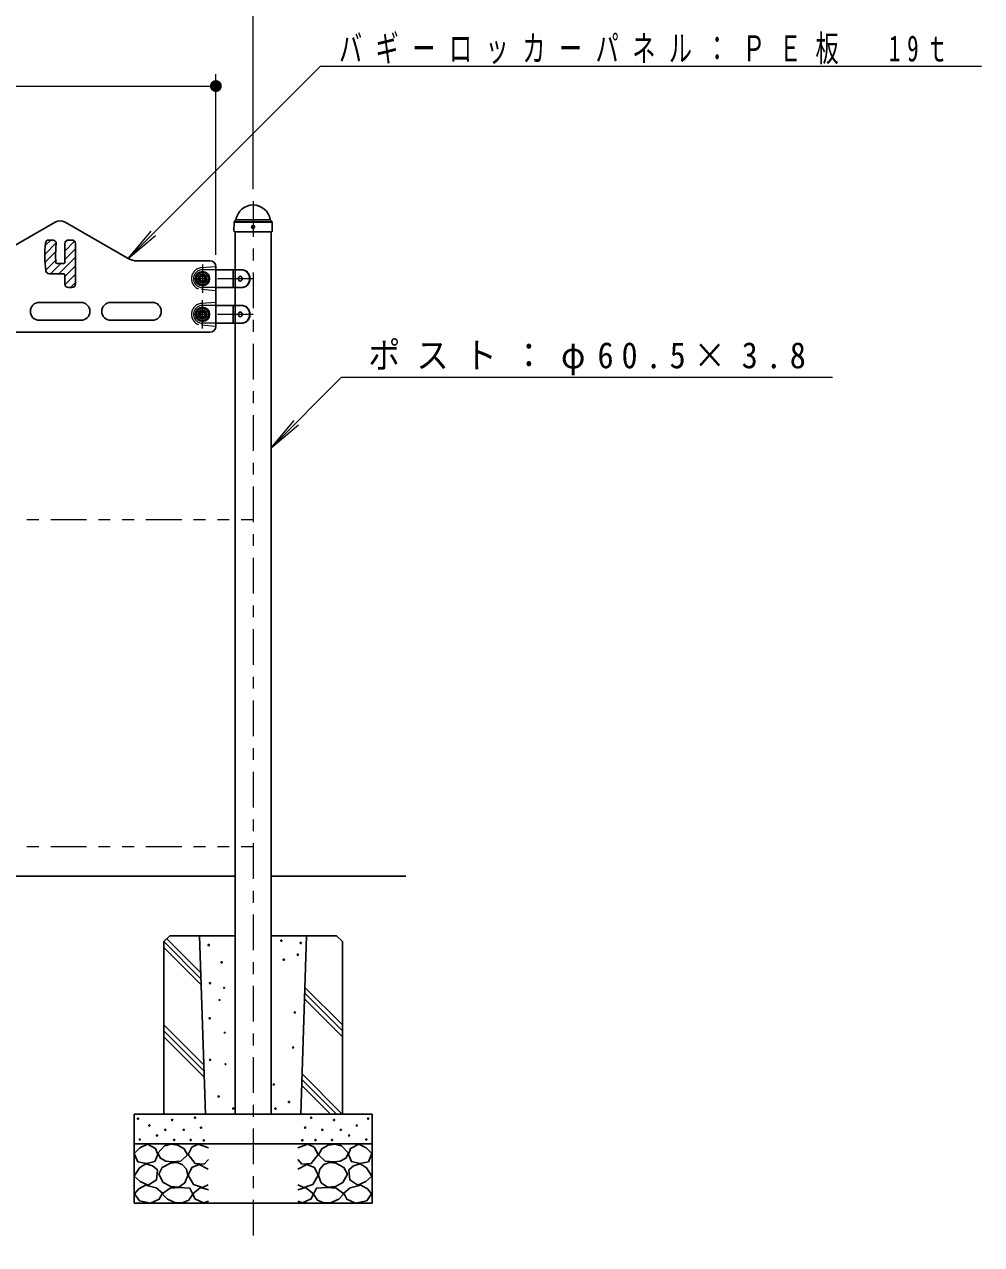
# Model space of a CAD drawing. Units: millimetres on the paper, scale 1:20. Extents: x -385 to 0, y 0 to 267.
# Drawn here: x -219.8 to -139.4, y 74.8 to 177.4 of the extents above; entities that cross this region are included whole.
import ezdxf

# ---------------------------------------------------------------- set-up
doc = ezdxf.new("R2010")
doc.units = ezdxf.units.MM
for name, pattern in [('USER1', [4.5, 2.5, -2]), ('USER2', [6, 3, -1, 1, -1]), ('USER3', [8, 3, -1, 1, -1, 1, -1])]:
    doc.linetypes.add(name, pattern=pattern)
doc.layers.add('LY_1', color=7, linetype='Continuous', lineweight=13)
doc.styles.add('ＭＳ ゴシック', font='')
doc.styles.get('ＭＳ ゴシック').set_extended_font_data('MS Gothic')

# ---------------------------------------------------------------- blocks, each defined once
blk = doc.blocks.new('filled_dot')
at = {"color": 0, "linetype": 'Continuous', "lineweight": -2, "const_width": 1.25}
blk.add_lwpolyline([(-0.625, 0, 1), (0.625, 0, 1)], format="xyb", close=True, dxfattribs=at)

msp = doc.modelspace()

# ---------------------------------------------------------------- linework, layer by layer
at = {"layer": 'LY_1'}
for p, q in [((-200.572, 163.586), (-200.572, 183.258)), ((-194.896, 173.935), (-211.072, 157.759)), ((-194.896, 173.935), (-139.357, 173.935)), ((-203.697, 158.058), (-203.697, 173.258)), ((-262.447, 172.258), (-203.697, 172.258)), ((-218.078, 158.102), (-217.12, 159.06)), ((-218.044, 158.844), (-217.58, 159.308)), ((-216.399, 158.368), (-215.566, 159.2)), ((-216.387, 159.087), (-216.178, 159.296)), ((-211.072, 157.759), (-209.144, 160.057)), ((-211.072, 157.759), (-208.774, 159.687)), ((-218.06, 157.414), (-217.163, 158.311)), ((-216.399, 157.661), (-215.494, 158.566)), ((-217.998, 156.768), (-217.158, 157.609)), ((-217.597, 156.463), (-216.727, 157.333)), ((-216.89, 156.463), (-215.494, 157.859)), ((-216.399, 156.246), (-215.494, 157.151)), ((-216.392, 155.547), (-215.494, 156.444)), ((-215.923, 155.308), (-215.494, 155.737)), ((-193.131, 147.776), (-199.059, 141.847)), ((-193.131, 147.776), (-151.895, 147.776)), ((-199.059, 141.847), (-197.131, 144.145)), ((-199.059, 141.847), (-196.761, 143.775)), ((-204.951, 97.187), (-208.072, 100.308)), ((-204.934, 96.675), (-208.072, 99.813)), ((-204.968, 97.699), (-207.825, 100.555)), ((-193.072, 92.313), (-196.249, 95.49)), ((-193.072, 92.808), (-196.233, 95.969)), ((-193.072, 93.303), (-196.217, 96.448)), ((-204.71, 89.94), (-208.072, 93.303)), ((-204.693, 89.428), (-208.072, 92.808)), ((-204.676, 88.916), (-208.072, 92.313)), ((-193.572, 85.808), (-196.475, 88.711)), ((-193.077, 85.808), (-196.459, 89.19)), ((-194.067, 85.808), (-196.491, 88.232))]:
    msp.add_line(p, q, dxfattribs=at)
at = {"layer": 'LY_1', "linetype": 'USER2'}
for p, q in [((-200.572, 162.586), (-200.572, 74.833)), ((-204.822, 157.241), (-204.822, 154.875)), ((-200.572, 156.058), (-206.438, 156.058)), ((-204.822, 151.875), (-204.822, 154.241)), ((-200.572, 153.058), (-206.438, 153.058))]:
    msp.add_line(p, q, dxfattribs=at)
at = {"layer": 'LY_1', "lineweight": 25}
for p, q in [((-217.199, 160.82), (-222.5, 157.759)), ((-216.374, 160.82), (-211.072, 157.759)), ((-202.182, 160.048), (-202.162, 160.775)), ((-202.1, 160.919), (-202.033, 160.987)), ((-202.099, 160.833), (-199.045, 160.833)), ((-202.084, 160.808), (-199.059, 160.808)), ((-201.963, 161.008), (-199.181, 161.008)), ((-199.044, 160.919), (-199.111, 160.987)), ((-198.962, 160.048), (-198.982, 160.775)), ((-217.723, 159.308), (-217.42, 159.308)), ((-216.094, 159.308), (-215.799, 159.308)), ((-202.182, 160.048), (-202.143, 160.008)), ((-202.143, 160.008), (-199.001, 160.008)), ((-202.084, 160.008), (-202.084, 105.808)), ((-199.059, 160.008), (-199.059, 105.808)), ((-198.962, 160.048), (-199.001, 160.008)), ((-216.399, 157.433), (-216.399, 159.003)), ((-215.494, 155.613), (-215.494, 159.003)), ((-217.048, 157.333), (-216.499, 157.333)), ((-210.322, 157.558), (-204.197, 157.558)), ((-203.697, 152.058), (-203.697, 157.058)), ((-217.69, 156.463), (-216.499, 156.463)), ((-216.399, 155.613), (-216.399, 156.363)), ((-204.822, 156.289), (-205.022, 156.173)), ((-205.022, 155.942), (-205.022, 156.173)), ((-204.622, 156.173), (-204.822, 156.289)), ((-204.622, 155.942), (-204.622, 156.173)), ((-201.52, 156.808), (-203.697, 156.808)), ((-202.244, 155.308), (-202.244, 156.808)), ((-216.094, 155.308), (-215.799, 155.308)), ((-204.822, 155.827), (-205.022, 155.942)), ((-204.622, 155.942), (-204.822, 155.827)), ((-201.52, 155.308), (-203.697, 155.308)), ((-218.536, 154.058), (-215.036, 154.058)), ((-212.536, 154.058), (-209.036, 154.058)), ((-204.822, 153.289), (-205.022, 153.173)), ((-205.022, 153.173), (-205.022, 152.942)), ((-204.822, 152.827), (-205.022, 152.942)), ((-204.622, 153.173), (-204.822, 153.289)), ((-204.622, 152.942), (-204.822, 152.827)), ((-204.622, 153.173), (-204.622, 152.942)), ((-201.52, 153.808), (-203.697, 153.808)), ((-202.244, 153.808), (-202.244, 152.308)), ((-218.536, 152.558), (-215.036, 152.558)), ((-212.536, 152.558), (-209.036, 152.558)), ((-201.52, 152.308), (-203.697, 152.308)), ((-261.947, 151.558), (-204.197, 151.558)), ((-264.059, 105.808), (-202.084, 105.808)), ((-202.084, 105.808), (-202.084, 85.808)), ((-199.059, 105.808), (-187.73, 105.808)), ((-199.059, 105.808), (-199.059, 85.808)), ((-208.072, 100.308), (-207.572, 100.808)), ((-207.572, 100.808), (-202.084, 100.808)), ((-205.072, 100.808), (-204.572, 85.808)), ((-199.059, 100.808), (-193.572, 100.808)), ((-196.072, 100.808), (-196.572, 85.808)), ((-193.572, 100.808), (-193.072, 100.308)), ((-208.072, 100.308), (-208.072, 85.808)), ((-193.072, 100.308), (-193.072, 85.808)), ((-190.572, 85.808), (-210.572, 85.808)), ((-210.572, 85.808), (-210.572, 78.308)), ((-190.572, 85.808), (-190.572, 78.308)), ((-210.572, 83.308), (-190.572, 83.308)), ((-210.572, 78.308), (-190.572, 78.308))]:
    msp.add_line(p, q, dxfattribs=at)
at = {"layer": 'LY_1', "linetype": 'USER1'}
for p, q in [((-203.747, 157.069), (-204.893, 156.98)), ((-203.697, 156.808), (-204.822, 156.808)), ((-202.084, 156.808), (-202.084, 155.308)), ((-203.743, 155.047), (-204.893, 155.136)), ((-203.697, 155.308), (-204.822, 155.308)), ((-203.743, 154.069), (-204.893, 153.98)), ((-203.697, 153.808), (-204.822, 153.808)), ((-202.084, 152.308), (-202.084, 153.808)), ((-203.747, 152.047), (-204.893, 152.136)), ((-203.697, 152.308), (-204.822, 152.308))]:
    msp.add_line(p, q, dxfattribs=at)
at = {"layer": 'LY_1', "linetype": 'USER3'}
for p, q in [((-265.572, 135.808), (-200.572, 135.808)), ((-265.572, 108.308), (-200.572, 108.308))]:
    msp.add_line(p, q, dxfattribs=at)
at = {"layer": 'LY_1', "lineweight": 25}
for points in [[(-201.647, 155.858), (-201.633, 155.859), (-201.619, 155.861), (-201.605, 155.865), (-201.592, 155.87), (-201.579, 155.876), (-201.567, 155.885), (-201.555, 155.894), (-201.544, 155.905), (-201.533, 155.916), (-201.524, 155.929), (-201.515, 155.943), (-201.508, 155.958), (-201.501, 155.973), (-201.496, 155.989), (-201.492, 156.006), (-201.489, 156.023), (-201.487, 156.04), (-201.486, 156.058), (-201.487, 156.075), (-201.489, 156.092), (-201.492, 156.11), (-201.496, 156.126), (-201.501, 156.142), (-201.508, 156.158), (-201.515, 156.172), (-201.524, 156.186), (-201.533, 156.199), (-201.544, 156.211), (-201.555, 156.222), (-201.567, 156.231), (-201.579, 156.239), (-201.592, 156.246), (-201.605, 156.251), (-201.619, 156.255), (-201.633, 156.257), (-201.647, 156.258), (-201.661, 156.257), (-201.675, 156.255), (-201.689, 156.251), (-201.702, 156.246), (-201.715, 156.239), (-201.728, 156.231), (-201.739, 156.222), (-201.75, 156.211), (-201.761, 156.199), (-201.77, 156.186), (-201.779, 156.172), (-201.786, 156.158), (-201.793, 156.142), (-201.798, 156.126), (-201.802, 156.11), (-201.806, 156.092), (-201.807, 156.075), (-201.808, 156.058), (-201.807, 156.04), (-201.806, 156.023), (-201.802, 156.006), (-201.798, 155.989), (-201.793, 155.973), (-201.786, 155.958), (-201.779, 155.943), (-201.77, 155.929), (-201.761, 155.916), (-201.75, 155.905), (-201.739, 155.894), (-201.728, 155.885), (-201.715, 155.876), (-201.702, 155.87), (-201.689, 155.865), (-201.675, 155.861), (-201.661, 155.859)], [(-201.647, 153.258), (-201.661, 153.257), (-201.675, 153.255), (-201.689, 153.251), (-201.702, 153.246), (-201.715, 153.239), (-201.728, 153.231), (-201.739, 153.222), (-201.75, 153.211), (-201.761, 153.199), (-201.77, 153.186), (-201.779, 153.172), (-201.786, 153.158), (-201.793, 153.142), (-201.798, 153.126), (-201.802, 153.11), (-201.806, 153.092), (-201.807, 153.075), (-201.808, 153.058), (-201.807, 153.04), (-201.806, 153.023), (-201.802, 153.006), (-201.798, 152.989), (-201.793, 152.973), (-201.786, 152.958), (-201.779, 152.943), (-201.77, 152.929), (-201.761, 152.916), (-201.75, 152.905), (-201.739, 152.894), (-201.728, 152.885), (-201.715, 152.876), (-201.702, 152.87), (-201.689, 152.865), (-201.675, 152.861), (-201.661, 152.859), (-201.647, 152.858), (-201.633, 152.859), (-201.619, 152.861), (-201.605, 152.865), (-201.592, 152.87), (-201.579, 152.876), (-201.567, 152.885), (-201.555, 152.894), (-201.544, 152.905), (-201.533, 152.916), (-201.524, 152.929), (-201.515, 152.943), (-201.508, 152.958), (-201.501, 152.973), (-201.496, 152.989), (-201.492, 153.006), (-201.489, 153.023), (-201.487, 153.04), (-201.486, 153.058), (-201.487, 153.075), (-201.489, 153.092), (-201.492, 153.11), (-201.496, 153.126), (-201.501, 153.142), (-201.508, 153.158), (-201.515, 153.172), (-201.524, 153.186), (-201.533, 153.199), (-201.544, 153.211), (-201.555, 153.222), (-201.567, 153.231), (-201.579, 153.239), (-201.592, 153.246), (-201.605, 153.251), (-201.619, 153.255), (-201.633, 153.257)], [(-209.45, 83.278), (-210.083, 82.977), (-210.559, 82.502), (-210.258, 81.805), (-209.529, 81.662), (-208.832, 81.82), (-208.578, 82.407), (-208.768, 82.913)], [(-207.478, 83.282), (-208.005, 83.147), (-208.587, 82.512), (-208.357, 82.093), (-207.9, 81.856), (-207.384, 81.782), (-206.64, 81.85), (-206.073, 82.39), (-206.357, 82.89), (-206.89, 83.201)], [(-193.666, 83.282), (-193.139, 83.147), (-192.557, 82.512), (-192.787, 82.093), (-193.244, 81.856), (-193.76, 81.782), (-194.504, 81.85), (-195.071, 82.39), (-194.787, 82.89), (-194.254, 83.201)], [(-191.694, 83.278), (-191.061, 82.977), (-190.585, 82.502), (-190.886, 81.805), (-191.615, 81.662), (-192.312, 81.82), (-192.566, 82.407), (-192.376, 82.913)], [(-209.576, 81.63), (-210.115, 81.282), (-210.559, 80.6), (-210.052, 80.141), (-209.386, 79.824), (-208.689, 80.268), (-208.61, 81.107), (-209.018, 81.47)], [(-208.114, 80.066), (-207.492, 79.721), (-206.816, 79.674), (-206.303, 80.035), (-206.059, 80.634), (-206.171, 81.171), (-206.519, 81.58), (-206.985, 81.744), (-207.519, 81.688), (-208.209, 81.319), (-208.505, 80.742)], [(-193.03, 80.066), (-193.652, 79.721), (-194.328, 79.674), (-194.841, 80.035), (-195.085, 80.634), (-194.973, 81.171), (-194.625, 81.58), (-194.159, 81.744), (-193.625, 81.688), (-192.935, 81.319), (-192.639, 80.742)], [(-191.568, 81.63), (-191.029, 81.282), (-190.585, 80.6), (-191.092, 80.141), (-191.758, 79.824), (-192.455, 80.268), (-192.534, 81.107), (-192.126, 81.47)], [(-209.617, 79.834), (-210.186, 79.514), (-210.524, 79.092), (-210.12, 78.526), (-209.178, 78.323), (-208.462, 78.642), (-208.189, 79.147), (-208.728, 79.602)], [(-206.762, 79.626), (-207.546, 79.586), (-208.208, 79.113), (-207.776, 78.653), (-207.086, 78.342), (-206.521, 78.334), (-205.978, 78.559), (-205.64, 79.086), (-205.897, 79.572)], [(-194.382, 79.626), (-193.598, 79.586), (-192.936, 79.113), (-193.368, 78.653), (-194.058, 78.342), (-194.623, 78.334), (-195.166, 78.559), (-195.504, 79.086), (-195.247, 79.572)], [(-191.527, 79.834), (-190.958, 79.514), (-190.62, 79.092), (-191.024, 78.526), (-191.966, 78.323), (-192.682, 78.642), (-192.955, 79.147), (-192.416, 79.602)]]:
    msp.add_lwpolyline(points, close=True, dxfattribs=at)
for points in [[(-201.548, 155.308), (-201.458, 155.314), (-201.37, 155.333), (-201.286, 155.365), (-201.205, 155.408), (-201.131, 155.463), (-201.063, 155.527), (-201.004, 155.601), (-200.954, 155.683), (-200.915, 155.771), (-200.886, 155.864), (-200.868, 155.96), (-200.862, 156.058), (-200.868, 156.156), (-200.886, 156.252), (-200.915, 156.345), (-200.954, 156.433), (-201.004, 156.514), (-201.063, 156.588), (-201.131, 156.653), (-201.205, 156.707), (-201.286, 156.751), (-201.37, 156.782), (-201.458, 156.801), (-201.548, 156.808)], [(-201.52, 155.308), (-201.431, 155.314), (-201.343, 155.333), (-201.258, 155.365), (-201.177, 155.408), (-201.103, 155.463), (-201.035, 155.527), (-200.976, 155.601), (-200.926, 155.683), (-200.887, 155.771), (-200.858, 155.864), (-200.841, 155.96), (-200.835, 156.058), (-200.841, 156.156), (-200.858, 156.252), (-200.887, 156.345), (-200.926, 156.433), (-200.976, 156.514), (-201.035, 156.588), (-201.103, 156.653), (-201.177, 156.707), (-201.258, 156.751), (-201.343, 156.782), (-201.431, 156.801), (-201.52, 156.808)], [(-201.548, 153.808), (-201.458, 153.801), (-201.37, 153.782), (-201.286, 153.751), (-201.205, 153.707), (-201.131, 153.653), (-201.063, 153.588), (-201.004, 153.514), (-200.954, 153.433), (-200.915, 153.345), (-200.886, 153.252), (-200.868, 153.156), (-200.862, 153.058), (-200.868, 152.96), (-200.886, 152.864), (-200.915, 152.771), (-200.954, 152.683), (-201.004, 152.601), (-201.063, 152.527), (-201.131, 152.463), (-201.205, 152.408), (-201.286, 152.365), (-201.37, 152.333), (-201.458, 152.314), (-201.548, 152.308)], [(-201.52, 153.808), (-201.431, 153.801), (-201.343, 153.782), (-201.258, 153.751), (-201.177, 153.707), (-201.103, 153.653), (-201.035, 153.588), (-200.976, 153.514), (-200.926, 153.433), (-200.887, 153.345), (-200.858, 153.252), (-200.841, 153.156), (-200.835, 153.058), (-200.841, 152.96), (-200.858, 152.864), (-200.887, 152.771), (-200.926, 152.683), (-200.976, 152.601), (-201.035, 152.527), (-201.103, 152.463), (-201.177, 152.408), (-201.258, 152.365), (-201.343, 152.333), (-201.431, 152.314), (-201.52, 152.308)], [(-204.322, 82.973), (-205.177, 83.29), (-205.716, 83.02), (-206.033, 82.418), (-205.447, 81.658), (-204.671, 81.594), (-204.322, 81.99)], [(-196.822, 82.973), (-195.967, 83.29), (-195.428, 83.02), (-195.111, 82.418), (-195.697, 81.658), (-196.473, 81.594), (-196.822, 81.99)], [(-204.338, 81.167), (-205.098, 81.563), (-205.732, 81.309), (-206.033, 80.66), (-205.589, 79.883), (-204.829, 79.646), (-204.338, 79.852)], [(-196.806, 81.167), (-196.046, 81.563), (-195.412, 81.309), (-195.111, 80.66), (-195.555, 79.883), (-196.315, 79.646), (-196.806, 79.852)], [(-204.322, 79.44), (-204.987, 79.646), (-205.637, 79.091), (-205.463, 78.695), (-204.734, 78.331), (-204.322, 78.489)], [(-196.822, 79.44), (-196.157, 79.646), (-195.507, 79.091), (-195.681, 78.695), (-196.41, 78.331), (-196.822, 78.489)]]:
    msp.add_lwpolyline(points, dxfattribs=at)
for centre, radius in [((-200.572, 160.408), 0.125), ((-204.822, 156.058), 0.6), ((-204.822, 156.058), 0.525), ((-204.822, 156.058), 0.375), ((-204.822, 153.058), 0.6), ((-204.822, 153.058), 0.525), ((-204.822, 153.058), 0.375), ((-204.297, 100.02), 0.05), ((-198.192, 100.389), 0.05), ((-196.567, 100.192), 0.05), ((-203.214, 98.567), 0.05), ((-197.995, 98.789), 0.05), ((-196.813, 99.207), 0.05), ((-204.198, 96.819), 0.05), ((-203.011, 96.427), 0.035), ((-203.394, 95.401), 0.035), ((-197.059, 94.357), 0.05), ((-204.223, 93.865), 0.05), ((-202.956, 92.652), 0.035), ((-197.207, 91.403), 0.05), ((-204.174, 90.369), 0.05), ((-202.889, 90.01), 0.035), ((-198.832, 88.301), 0.05), ((-203.46, 87.292), 0.05), ((-202.229, 86.283), 0.05), ((-198.684, 86.258), 0.05), ((-197.552, 86.824), 0.05), ((-210.242, 85.417), 0.05), ((-207.374, 85.306), 0.05), ((-205.451, 85.512), 0.05), ((-195.693, 85.512), 0.05), ((-193.77, 85.306), 0.05), ((-190.902, 85.417), 0.05), ((-209.291, 84.846), 0.05), ((-207.945, 84.482), 0.05), ((-206.397, 84.485), 0.05), ((-204.951, 84.661), 0.05), ((-196.193, 84.661), 0.05), ((-194.747, 84.485), 0.05), ((-193.199, 84.482), 0.05), ((-191.853, 84.846), 0.05), ((-210.083, 83.674), 0.05), ((-208.642, 84.007), 0.05), ((-207.2, 83.626), 0.05), ((-205.816, 83.634), 0.05), ((-204.708, 83.607), 0.05), ((-196.436, 83.607), 0.05), ((-195.328, 83.634), 0.05), ((-193.944, 83.626), 0.05), ((-192.502, 84.007), 0.05), ((-191.061, 83.674), 0.05)]:
    msp.add_circle(centre, radius, dxfattribs=at)
at = {"layer": 'LY_1', "linetype": 'USER1'}
for centre in [(-204.822, 156.058), (-204.822, 153.058)]:
    msp.add_circle(centre, 0.312, dxfattribs=at)
at = {"layer": 'LY_1'}
for centre in [(-204.822, 156.058), (-204.822, 153.058)]:
    msp.add_circle(centre, 0.275, dxfattribs=at)
at = {"layer": 'LY_1', "lineweight": 25}
for centre, radius, start, end in [((-200.572, 160.804), 1.454, 9.17167, 170.82833), ((-216.786, 160.105), 0.825, 60, 120), ((-201.952, 160.771), 0.21, 135, 178.99406), ((-202.096, 161.05), 0.09, 315, 350.82833), ((-199.048, 161.05), 0.09, 186.19155, 225), ((-199.192, 160.771), 0.21, 1.00594, 45), ((-217.723, 159.003), 0.305, 90, 174.0551), ((-217.42, 159.003), 0.305, 353.8592, 90), ((-216.094, 159.003), 0.305, 90, 180), ((-215.799, 159.003), 0.305, 0, 90), ((-208.298, 158.021), 9.781, 174.0551, 187.60208), ((-208.298, 158.021), 8.87, 173.8592, 183.84826), ((-217.048, 157.433), 0.1, 183.84826, 270), ((-216.499, 157.433), 0.1, 270, 0), ((-210.322, 159.058), 1.5, 240, 270), ((-204.197, 157.058), 0.5, 0, 90), ((-217.69, 156.768), 0.305, 187.60208, 270), ((-216.499, 156.363), 0.1, 0, 90), ((-216.094, 155.613), 0.305, 180, 270), ((-215.799, 155.613), 0.305, 270, 0), ((-218.536, 153.308), 0.75, 90, 270), ((-215.036, 153.308), 0.75, 270, 90), ((-212.536, 153.308), 0.75, 90, 270), ((-209.036, 153.308), 0.75, 270, 90), ((-204.197, 152.058), 0.5, 270, 0)]:
    msp.add_arc(centre, radius, start, end, dxfattribs=at)
at = {"layer": 'LY_1', "linetype": 'USER1'}
for centre, radius, start, end in [((-203.751, 157.118), 0.05, 274.42069, 7.75202), ((-204.822, 156.058), 0.925, 94.42069, 265.57931), ((-204.822, 156.058), 0.75, 90, 270), ((-203.747, 154.997), 0.05, 0, 85.57931), ((-204.822, 153.058), 0.925, 94.42069, 265.57931), ((-203.747, 154.119), 0.05, 274.42069, 0), ((-204.822, 153.058), 0.75, 90, 270), ((-203.751, 151.997), 0.05, 352.24798, 85.57931)]:
    msp.add_arc(centre, radius, start, end, dxfattribs=at)

# ---------------------------------------------------------------- block references
at = {"layer": 'LY_1', "xscale": 0.4, "yscale": 0.4, "rotation": 180}
msp.add_blockref('filled_dot', (-203.697, 172.258), dxfattribs=at)

# ---------------------------------------------------------------- texts
at = {"layer": 'LY_1', "char_height": 2.199, "attachment_point": 7, "style": 'ＭＳ ゴシック'}
for s, insert in [('\\T1.58;\\W0.65;バギーロッカーパネル：ＰＥ板\u300019ｔ', (-193.357, 174.085)), ('\\T1.5;\\W0.9;ポスト：φ60.5×3.8', (-190.895, 147.926))]:
    msp.add_mtext(s, dxfattribs=dict(at, insert=insert))

doc.saveas('drawing.dxf')
